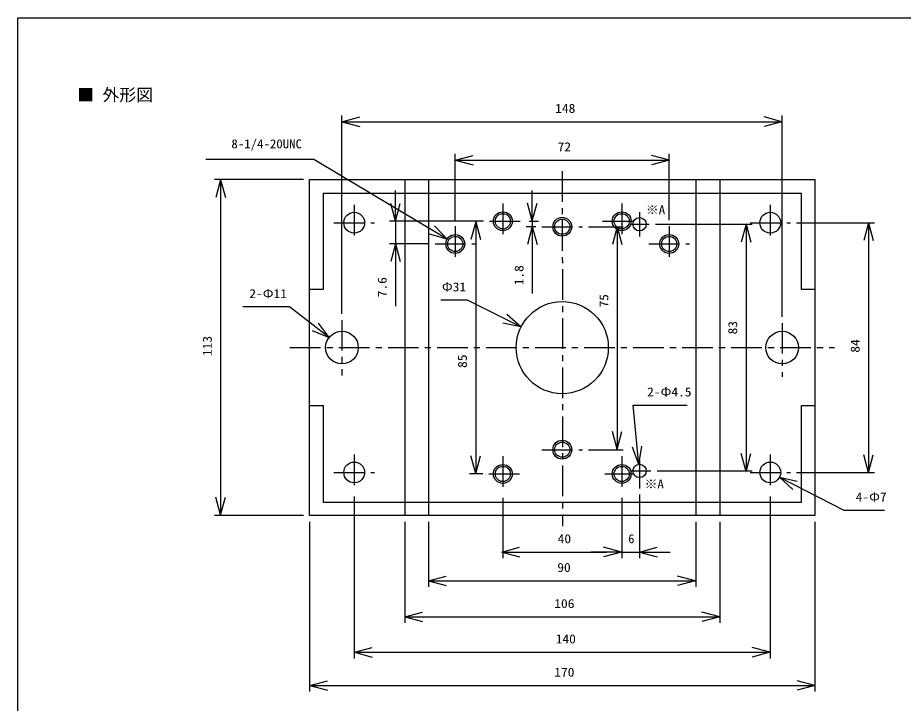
# Model space of a CAD drawing. Units: millimetres on the paper. Extents: x -142 to 142, y -95 to 95.
# Drawn here: x -141.8 to 2.7, y -17 to 94.8 of the extents above; entities that cross this region are included whole.
import ezdxf
from ezdxf.enums import TextEntityAlignment as Align

# ---------------------------------------------------------------- set-up
doc = ezdxf.new("R2010")
doc.units = ezdxf.units.MM
doc.linetypes.add('CHAIN1', pattern=[8, 5, -1, 1, -1])
for name, color, linetype in [('0-0_0', 4, 'Continuous'), ('0-3_枠', 7, 'Continuous'), ('0-5_レイヤー_1_0', 7, 'Continuous')]:
    doc.layers.add(name, color=color, linetype=linetype)
doc.styles.add('ＭＳ ゴシック', font='')
doc.styles.get('ＭＳ ゴシック').set_extended_font_data('MS Gothic')

msp = doc.modelspace()

# ---------------------------------------------------------------- linework, layer by layer
at = {"layer": '0-0_0'}
for p, q in [((-88.886, 77.877), (-85.988, 78.653)), ((-88.884, 46.522), (-88.884, 78.877)), ((-17.096, 77.877), (-19.994, 78.653)), ((-17.047, 46.032), (-17.047, 78.877)), ((-88.886, 77.877), (-17.096, 77.877)), ((-88.886, 77.877), (-85.988, 77.1)), ((-17.096, 77.877), (-19.994, 77.1)), ((-70.397, 61.837), (-70.397, 72.608)), ((-70.393, 71.608), (-67.495, 72.385)), ((-35.455, 71.608), (-38.352, 72.385)), ((-35.477, 61.837), (-35.477, 72.608)), ((-93.485, 71.696), (-111.128, 71.696)), ((-71.718, 58.715), (-93.485, 71.696)), ((-70.393, 71.608), (-35.455, 71.608)), ((-70.393, 71.608), (-67.495, 70.832)), ((-35.455, 71.608), (-38.352, 70.832)), ((-95.162, 68.424), (-109.694, 68.424)), ((-108.694, 68.392), (-109.471, 65.494)), ((-108.694, 68.392), (-107.918, 65.494)), ((-94.162, 13.619), (-94.162, 68.424)), ((-94.162, 68.424), (-91.979, 68.424)), ((-78.642, 68.424), (-78.642, 13.619)), ((-74.762, 68.424), (-74.762, 13.619)), ((-31.112, 68.424), (-31.112, 13.619)), ((-27.232, 68.424), (-27.232, 13.619)), ((-80.149, 61.646), (-80.149, 66.634)), ((-57.827, 61.704), (-57.827, 66.634)), ((-91.979, 66.229), (-13.903, 66.229)), ((-91.979, 66.229), (-91.979, 50.479)), ((-13.903, 50.485), (-13.903, 66.229)), ((-80.149, 61.646), (-80.926, 64.543)), ((-80.149, 61.646), (-79.373, 64.543)), ((-57.827, 61.704), (-58.603, 64.602)), ((-57.827, 61.704), (-57.05, 64.602)), ((-65.812, 61.634), (-81.149, 61.634)), ((-80.149, 61.634), (-80.149, 57.927)), ((-71.718, 58.715), (-73.809, 60.866)), ((-65.812, 61.634), (-68.064, 61.634)), ((-67.064, 61.537), (-67.841, 58.64)), ((-67.064, 61.537), (-66.288, 58.64)), ((-57.242, 60.742), (-58.827, 60.742)), ((-57.827, 60.761), (-58.603, 57.863)), ((-58.331, 61.634), (-56.827, 61.634)), ((-57.827, 61.634), (-57.827, 60.742)), ((-57.827, 60.761), (-57.827, 49.838)), ((-57.827, 60.761), (-57.05, 57.863)), ((-48.631, 60.742), (-42.971, 60.742)), ((-43.971, 60.74), (-44.747, 57.843)), ((-43.971, 60.74), (-43.194, 57.843)), ((-37.745, 61.149), (-21.946, 61.149)), ((-22.946, 61.143), (-23.722, 58.245)), ((-22.946, 61.143), (-22.169, 58.245)), ((-14.681, 61.392), (-1.969, 61.392)), ((-2.969, 61.398), (-3.745, 58.501)), ((-2.969, 61.398), (-2.192, 58.501)), ((-71.718, 58.715), (-74.604, 59.532)), ((-74.702, 57.927), (-81.149, 57.927)), ((-80.149, 57.943), (-80.926, 55.046)), ((-80.149, 57.943), (-80.149, 47.784)), ((-80.149, 57.943), (-79.373, 55.046)), ((-91.979, 50.479), (-94.162, 50.479)), ((-11.721, 50.485), (-13.903, 50.485)), ((-68.404, 48.75), (-72.761, 48.75)), ((-59.718, 44.41), (-68.404, 48.75)), ((-97.439, 47.652), (-105.082, 47.652)), ((-90.911, 42.592), (-97.439, 47.652)), ((-59.718, 44.41), (-61.963, 46.399)), ((-90.911, 42.592), (-92.725, 44.981)), ((-59.718, 44.41), (-62.657, 45.01)), ((-90.911, 42.592), (-93.677, 43.754)), ((-94.162, 31.581), (-91.979, 31.581)), ((-91.979, 31.581), (-91.979, 15.802)), ((-41.351, 31.615), (-32.566, 31.615)), ((-40.429, 21.96), (-41.351, 31.615)), ((-13.898, 31.583), (-11.716, 31.583)), ((-13.898, 15.802), (-13.898, 31.583)), ((-43.971, 24.454), (-43.194, 27.352)), ((-40.429, 21.96), (-41.477, 24.771)), ((-40.429, 21.96), (-39.931, 24.919)), ((-67.064, 20.473), (-66.288, 23.371)), ((-48.631, 24.367), (-42.971, 24.367)), ((-22.946, 20.826), (-22.169, 23.724)), ((-2.969, 20.653), (-2.192, 23.551)), ((-65.907, 20.409), (-68.064, 20.409)), ((-37.457, 20.894), (-21.946, 20.894)), ((-14.681, 20.652), (-1.969, 20.652)), ((-17.504, 19.887), (-7.001, 14.471)), ((-17.504, 19.887), (-14.573, 19.249)), ((-17.504, 19.887), (-15.285, 17.869)), ((-108.694, 13.72), (-107.918, 16.618)), ((-86.887, 16.742), (-86.887, -9.686)), ((-62.637, 16.499), (-62.637, 6.664)), ((-43.237, 16.499), (-43.237, 6.664)), ((-43.237, 16.499), (-43.237, 6.664)), ((-40.327, 17.044), (-40.327, 6.664)), ((-18.987, 16.742), (-18.987, -9.686)), ((-91.979, 15.802), (-13.898, 15.802)), ((-7.001, 14.471), (-0.358, 14.471)), ((-95.162, 13.619), (-109.694, 13.619)), ((-11.712, 13.619), (-94.162, 13.619)), ((-94.162, 12.619), (-94.162, -15.114)), ((-78.642, 12.619), (-78.642, -3.912)), ((-74.762, 12.619), (-74.762, 1.977)), ((-31.112, 12.619), (-31.112, 1.977)), ((-27.232, 12.619), (-27.232, -3.912)), ((-11.712, 12.619), (-11.712, -15.114)), ((-62.79, 7.664), (-59.892, 8.44)), ((-62.79, 7.664), (-45.737, 7.664)), ((-62.79, 7.664), (-59.892, 6.887)), ((-43.293, 7.664), (-48.237, 7.664)), ((-43.293, 7.664), (-46.191, 8.44)), ((-43.293, 7.664), (-46.191, 6.887)), ((-43.237, 7.664), (-40.327, 7.664)), ((-40.355, 7.664), (-37.457, 8.44)), ((-40.355, 7.664), (-35.327, 7.664)), ((-40.355, 7.664), (-37.457, 6.887)), ((-74.772, 2.977), (-71.874, 3.754)), ((-74.772, 2.977), (-31.225, 2.977)), ((-74.772, 2.977), (-71.874, 2.201)), ((-31.225, 2.977), (-34.123, 3.754)), ((-31.225, 2.977), (-34.123, 2.201)), ((-78.64, -2.912), (-75.743, -2.136)), ((-27.232, -2.912), (-30.13, -2.136)), ((-78.64, -2.912), (-27.232, -2.912)), ((-78.64, -2.912), (-75.743, -3.689)), ((-27.232, -2.912), (-30.13, -3.689)), ((-86.838, -8.686), (-83.94, -7.91)), ((-19.034, -8.686), (-21.932, -7.91)), ((-86.838, -8.686), (-19.034, -8.686)), ((-86.838, -8.686), (-83.94, -9.463)), ((-19.034, -8.686), (-21.932, -9.463)), ((-94.155, -14.114), (-91.257, -13.337)), ((-94.155, -14.114), (-11.717, -14.114)), ((-94.155, -14.114), (-91.257, -14.89)), ((-11.717, -14.114), (-14.615, -13.337)), ((-11.717, -14.114), (-14.615, -14.89))]:
    msp.add_line(p, q, dxfattribs=at)
at = {"layer": '0-0_0', "linetype": 'CHAIN1'}
for p, q in [((-52.937, 69.796), (-52.881, 11.901)), ((-86.887, 64.302), (-86.887, 58.482)), ((-62.637, 64.544), (-62.637, 58.724)), ((-43.237, 64.544), (-43.237, 58.724)), ((-18.987, 64.302), (-18.987, 58.482)), ((-40.327, 63.139), (-40.327, 59.159)), ((-90.192, 61.392), (-83.581, 61.392)), ((-70.397, 60.837), (-70.397, 55.017)), ((-64.812, 61.634), (-59.331, 61.634)), ((-56.242, 60.742), (-49.631, 60.742)), ((-46.347, 61.634), (-41.418, 61.634)), ((-41.626, 61.144), (-38.745, 61.149)), ((-35.477, 60.837), (-35.477, 55.017)), ((-22.292, 61.392), (-15.681, 61.392)), ((-73.702, 57.927), (-67.091, 57.927)), ((-38.782, 57.927), (-32.171, 57.927)), ((-88.884, 45.522), (-88.884, 36.492)), ((-17.047, 45.032), (-17.047, 36.271)), ((-97.372, 41.022), (-8.501, 41.022)), ((-86.887, 23.562), (-86.887, 17.742)), ((-62.637, 23.319), (-62.637, 17.499)), ((-56.242, 24.367), (-49.631, 24.367)), ((-43.237, 23.319), (-43.237, 17.499)), ((-18.987, 23.562), (-18.987, 17.742)), ((-40.327, 22.631), (-40.327, 18.044)), ((-90.192, 20.652), (-83.581, 20.652)), ((-64.907, 20.409), (-59.911, 20.409)), ((-45.988, 20.409), (-41.418, 20.409)), ((-41.72, 20.894), (-38.457, 20.894)), ((-22.292, 20.652), (-15.681, 20.652))]:
    msp.add_line(p, q, dxfattribs=at)
at = {"layer": '0-0_0'}
for points in [[(-108.694, 68.392), (-108.694, 13.72), (-109.471, 16.618)], [(-94.162, 68.424), (-11.712, 68.424), (-11.712, 13.619)], [(-67.064, 61.537), (-67.064, 20.473), (-67.841, 23.371)], [(-43.971, 60.74), (-43.971, 24.454), (-44.747, 27.352)], [(-22.946, 61.143), (-22.946, 20.826), (-23.722, 23.724)], [(-2.969, 61.398), (-2.969, 20.653), (-3.745, 23.551)]]:
    msp.add_lwpolyline(points, dxfattribs=at)
for centre, radius in [((-86.887, 61.392), 1.698), ((-62.637, 61.634), 1.54), ((-62.637, 61.634), 1.237), ((-52.937, 60.742), 1.54), ((-43.237, 61.634), 1.54), ((-43.237, 61.634), 1.237), ((-40.327, 61.149), 1.091), ((-18.987, 61.392), 1.698), ((-52.937, 60.742), 1.237), ((-70.397, 57.927), 1.54), ((-35.477, 57.927), 1.54), ((-70.397, 57.927), 1.237), ((-35.477, 57.927), 1.237), ((-52.937, 41.022), 7.518), ((-88.884, 41.022), 2.667), ((-17.047, 41.022), 2.667), ((-52.937, 24.367), 1.54), ((-52.937, 24.367), 1.237), ((-86.887, 20.652), 1.698), ((-62.637, 20.409), 1.54), ((-43.237, 20.409), 1.54), ((-40.327, 20.894), 1.091), ((-18.987, 20.652), 1.698), ((-62.637, 20.409), 1.237), ((-43.237, 20.409), 1.237)]:
    msp.add_circle(centre, radius, dxfattribs=at)
at = {"layer": '0-3_枠'}
msp.add_lwpolyline([(-141.803, 94.842), (141.803, 94.842), (141.803, -94.842), (-141.803, -94.842)], close=True, dxfattribs=at)

# ---------------------------------------------------------------- texts
at = {"layer": '0-0_0', "style": 'ＭＳ ゴシック'}
for s, width, p in [('148', 1.1, (-54.091, 78.877)), ('8-1/4-20UNC', 1.05, (-106.931, 73.089)), ('72', 1.1, (-53.687, 72.608)), ('※A', 1.05, (-39.291, 62.342)), ('2-Φ11', 1.1, (-104.01, 48.652)), ('Φ31', 1.1, (-72.582, 49.75)), ('2-Φ4.5', 1.1, (-39.083, 32.615)), ('※A', 1.05, (-39.505, 17.594)), ('4-Φ7', 1.1, (-5.055, 15.471)), ('40', 1.1, (-53.687, 8.664)), ('90', 1.1, (-53.75, 3.977)), ('106', 1.1, (-54.24, -1.912)), ('140', 1.1, (-54.009, -7.686)), ('170', 1.1, (-54.24, -13.114))]:
    msp.add_text(s, height=1.466, dxfattribs=dict(at, width=width)).set_placement(p, align=Align.BOTTOM_LEFT)
at = {"layer": '0-0_0', "style": 'ＭＳ ゴシック', "width": 1.1}
for s, p in [('1.8', (-58.827, 51.177)), ('7.6', (-81.149, 49.231)), ('75', (-44.971, 47.559)), ('83', (-23.946, 43.171)), ('113', (-109.694, 39.635)), ('84', (-3.969, 40.192)), ('85', (-68.064, 37.703))]:
    msp.add_text(s, height=1.466, rotation=90, dxfattribs=at).set_placement(p, align=Align.BOTTOM_LEFT)
at = {"layer": '0-0_0', "style": 'ＭＳ ゴシック'}
msp.add_text('6', height=1.466, dxfattribs=at).set_placement((-42.157, 8.664), align=Align.BOTTOM_LEFT)
at = {"layer": '0-5_レイヤー_1_0', "style": 'ＭＳ ゴシック'}
msp.add_text('■ 外形図', height=2.012, dxfattribs=at).set_placement((-132.08, 80.652), align=Align.BOTTOM_LEFT)

doc.saveas('drawing.dxf')
